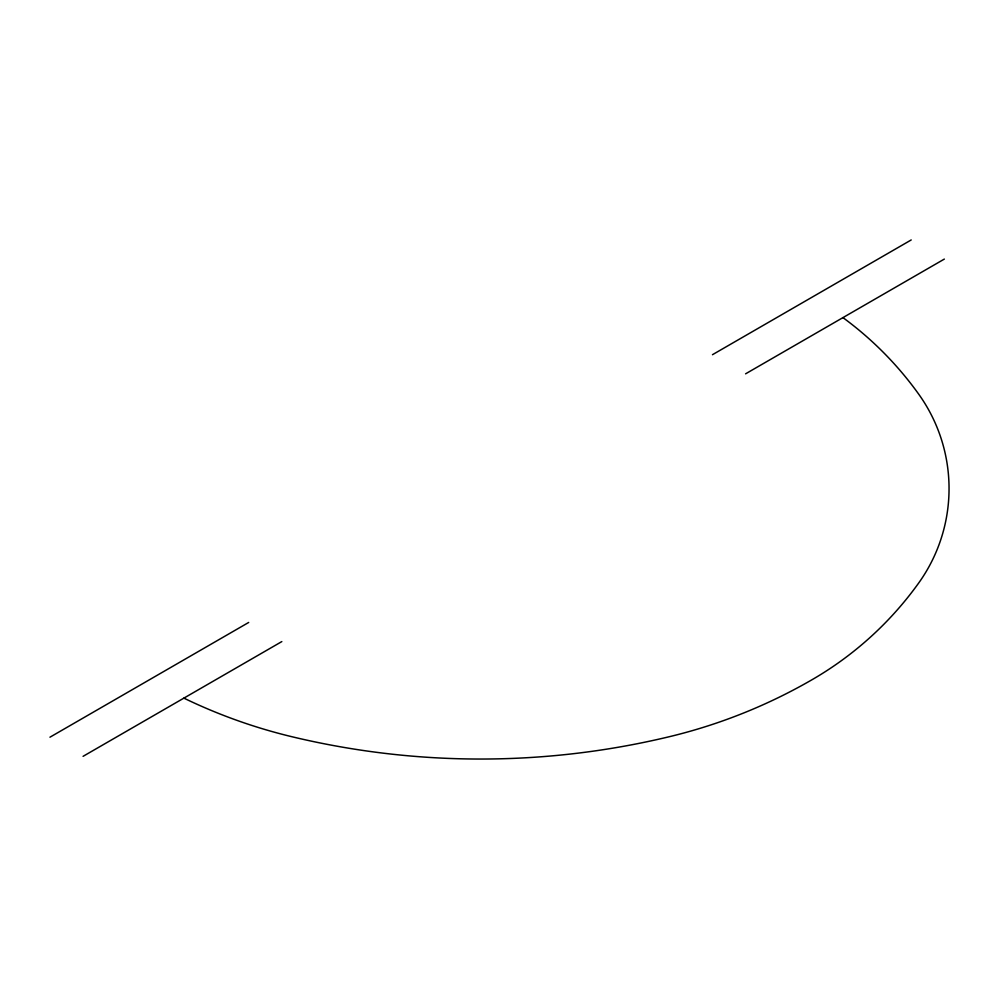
<?xml version="1.0" encoding="UTF-8"?>
<svg xmlns="http://www.w3.org/2000/svg" width="999" height="999" viewBox="0 0 999 999"><rect width="100%" height="100%" fill="white"/><g stroke="black" fill="none" stroke-linecap="round" stroke-linejoin="round"><path stroke-width="1.5" d="M49.95 737.2L248.701 622.452M712.462 354.707L911.213 239.947M83.079 756.33L281.83 641.583M745.591 373.826L944.342 259.078M183.878 698.126A535.327 535.327 0 0 0 292.482 736.862A808.74 808.74 0 0 0 668.681 736.862A535.327 535.327 0 0 0 811.837 679.832A341.808 341.808 0 0 0 918.655 583.066A162.088 162.088 0 0 0 918.655 394.093A341.808 341.808 0 0 0 842.944 317.62"/></g></svg>
